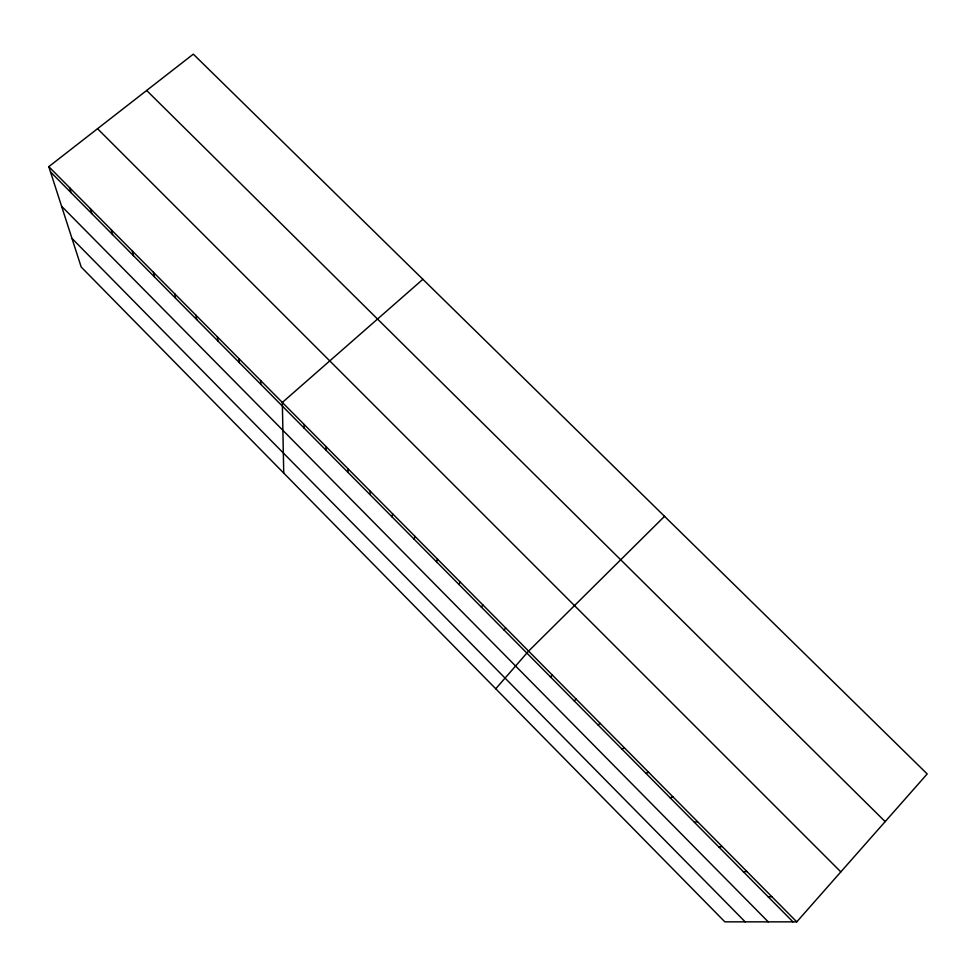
<?xml version="1.0" encoding="UTF-8"?>
<svg xmlns="http://www.w3.org/2000/svg" width="976" height="976" viewBox="0 0 976 976"><rect width="100%" height="100%" fill="white"/><g stroke="black" fill="none" stroke-linecap="round" stroke-linejoin="round"><path stroke-width="1.46" d="M304.097 428.061L304.183 424.511M325.899 450.07L326.143 446.666M347.798 472.189L348.2 468.944M369.806 494.417L370.368 491.318M391.913 516.755L392.633 513.815M414.141 539.203L415.02 536.41M436.467 561.749L437.516 559.126M458.903 584.417L460.123 581.952M481.449 607.194L482.839 604.888M504.104 630.081L505.666 627.934M495.747 688.775L528.602 651.09L664.546 516.316M796.77 921.856L927.2 773.944L193.309 54.144L48.8 166.652L81.215 267.058L724.851 921.844L796.77 921.856L48.8 166.652M550.452 676.893L552.355 675.075M422.889 279.307L282.332 402.454L283.735 473.092M574.144 700.829L576.23 699.182M597.971 724.887L600.24 723.423M621.907 749.068L624.359 747.775M645.966 773.37L648.613 772.26M670.158 797.795L672.976 796.867M694.461 822.353L697.486 821.609M718.897 847.034L722.106 846.473M743.468 871.849L746.872 871.47M768.161 896.785L771.76 896.602M146.656 90.463L885.171 821.609M97.539 128.71L840.836 871.885M50.496 171.898L792.976 921.856M61.573 206.217L768.234 921.856M71.98 238.437L745.188 921.856M69.528 187.587L71.089 192.687M90.365 208.608L91.768 213.585M111.288 229.738L112.557 234.582M132.309 250.966L133.431 255.675M153.439 272.304L154.415 276.867M174.667 293.739L175.497 298.156M195.993 315.272L196.676 319.555M217.428 336.903L217.953 341.051M238.961 358.643L239.34 362.645M260.592 380.494L260.824 384.349"/></g></svg>
